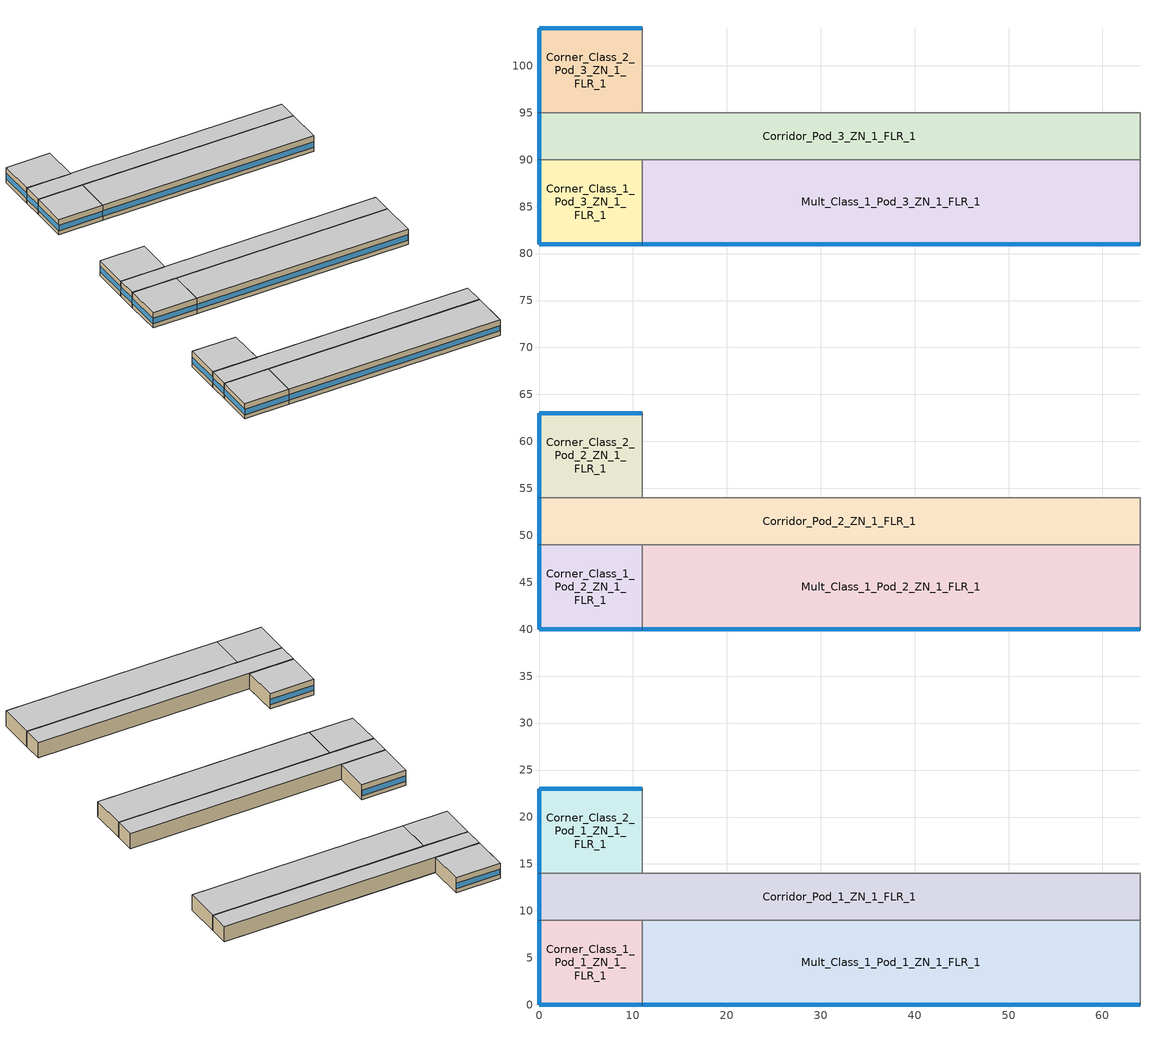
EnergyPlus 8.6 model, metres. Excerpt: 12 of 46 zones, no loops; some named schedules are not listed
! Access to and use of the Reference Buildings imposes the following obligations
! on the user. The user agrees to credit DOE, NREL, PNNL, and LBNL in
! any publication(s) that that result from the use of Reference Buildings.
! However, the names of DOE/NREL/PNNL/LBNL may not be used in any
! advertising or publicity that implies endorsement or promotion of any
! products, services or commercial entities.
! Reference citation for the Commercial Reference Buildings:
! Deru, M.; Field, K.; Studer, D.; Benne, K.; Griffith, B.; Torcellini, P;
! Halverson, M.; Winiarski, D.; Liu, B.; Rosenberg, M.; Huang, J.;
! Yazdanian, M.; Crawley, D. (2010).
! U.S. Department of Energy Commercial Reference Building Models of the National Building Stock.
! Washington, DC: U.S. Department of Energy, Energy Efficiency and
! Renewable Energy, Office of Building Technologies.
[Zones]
Corner_Class_1_Pod_1_ZN_1_FLR_1
 floor ground (ext-slab): 0,9 11,9 11,0 0,0 z0
 wall outside (Steel Frame Non-res Ext Wall): 0,9 0,0 11,0 z0:4
 wall to Mult_Class_1_Pod_1_ZN_1_FLR_1 (int-walls): 11,0 11,9 z0:4
 wall to Corridor_Pod_1_ZN_1_FLR_1 (int-walls): 11,9 0,9 z0:4
 window (Window Non-res Fixed): 0.05,0 10.95,0 z1.1:2.51; 0,8.95 0,0.05 z1.1:2.52
 ceiling to Corner_Class_1_Pod_1_ZN_1_FLR_2 (INT-FLOOR-UNDERSIDE): 0,0 11,0 11,9 0,9 z4
Corner_Class_1_Pod_2_ZN_1_FLR_1
 floor ground (ext-slab): 0,49 11,49 11,40 0,40 z0
 wall outside (Steel Frame Non-res Ext Wall): 0,49 0,40 11,40 z0:4
 wall to Mult_Class_1_Pod_2_ZN_1_FLR_1 (int-walls): 11,40 11,49 z0:4
 wall to Corridor_Pod_2_ZN_1_FLR_1 (int-walls): 11,49 0,49 z0:4
 window (Window Non-res Fixed): 0.05,40 10.95,40 z1.1:2.51; 0,48.95 0,40.05 z1.1:2.52
 ceiling to Corner_Class_1_Pod_2_ZN_1_FLR_2 (INT-FLOOR-UNDERSIDE): 0,40 11,40 11,49 0,49 z4
Corner_Class_1_Pod_3_ZN_1_FLR_1
 floor ground (ext-slab): 0,90 11,90 11,81 0,81 z0
 wall outside (Steel Frame Non-res Ext Wall): 0,90 0,81 11,81 z0:4
 wall to Mult_Class_1_Pod_3_ZN_1_FLR_1 (int-walls): 11,81 11,90 z0:4
 wall to Corridor_Pod_3_ZN_1_FLR_1 (int-walls): 11,90 0,90 z0:4
 window (Window Non-res Fixed): 0.05,81 10.95,81 z1.1:2.51; 0,89.95 0,81.05 z1.1:2.52
 ceiling to Corner_Class_1_Pod_3_ZN_1_FLR_2 (INT-FLOOR-UNDERSIDE): 0,81 11,81 11,90 0,90 z4
Corner_Class_2_Pod_1_ZN_1_FLR_1
 floor ground (ext-slab): 0,23 11,23 11,14 0,14 z0
 wall outside (Steel Frame Non-res Ext Wall): 11,23 0,23 0,14 z0:4
 wall to Corridor_Pod_1_ZN_1_FLR_1 (int-walls): 0,14 11,14 z0:4
 wall to Mult_Class_2_Pod_1_ZN_1_FLR_1 (int-walls): 11,14 11,23 z0:4
 window (Window Non-res Fixed): 10.95,23 0.05,23 z1.1:2.51; 0,22.95 0,14.05 z1.1:2.52
 ceiling to Corner_Class_2_Pod_1_ZN_1_FLR_2 (INT-FLOOR-UNDERSIDE): 0,14 11,14 11,23 0,23 z4
Corner_Class_2_Pod_2_ZN_1_FLR_1
 floor ground (ext-slab): 0,63 11,63 11,54 0,54 z0
 wall outside (Steel Frame Non-res Ext Wall): 11,63 0,63 0,54 z0:4
 wall to Corridor_Pod_2_ZN_1_FLR_1 (int-walls): 0,54 11,54 z0:4
 wall to Mult_Class_2_Pod_2_ZN_1_FLR_1 (int-walls): 11,54 11,63 z0:4
 window (Window Non-res Fixed): 10.95,63 0.05,63 z1.1:2.51; 0,62.95 0,54.05 z1.1:2.52
 ceiling to Corner_Class_2_Pod_2_ZN_1_FLR_2 (INT-FLOOR-UNDERSIDE): 0,54 11,54 11,63 0,63 z4
Corner_Class_2_Pod_3_ZN_1_FLR_1
 floor ground (ext-slab): 0,104 11,104 11,95 0,95 z0
 wall outside (Steel Frame Non-res Ext Wall): 11,104 0,104 0,95 z0:4
 wall to Corridor_Pod_3_ZN_1_FLR_1 (int-walls): 0,95 11,95 z0:4
 wall to Mult_Class_2_Pod_3_ZN_1_FLR_1 (int-walls): 11,95 11,104 z0:4
 window (Window Non-res Fixed): 10.95,104 0.05,104 z1.1:2.51; 0,103.95 0,95.05 z1.1:2.52
 ceiling to Corner_Class_2_Pod_3_ZN_1_FLR_2 (INT-FLOOR-UNDERSIDE): 0,95 11,95 11,104 0,104 z4
Corridor_Pod_1_ZN_1_FLR_1
 floor ground (ext-slab): 0,14 64,14 64,9 0,9 z0
 wall outside (Steel Frame Non-res Ext Wall): 0,14 0,9 z0:4
 wall to Mult_Class_1_Pod_1_ZN_1_FLR_1 (int-walls): 11,9 64,9 z0:4
 wall to Lobby_ZN_1_FLR_1 (int-walls): 64,9 64,14 z0:4
 wall to Mult_Class_2_Pod_1_ZN_1_FLR_1 (int-walls): 64,14 11,14 z0:4
 window (Window Non-res Fixed): 0,13.95 0,9.05 z1.1:2.53
 ceiling to Corridor_Pod_1_ZN_1_FLR_2 (INT-FLOOR-UNDERSIDE): 0,9 64,9 64,14 0,14 z4
Corridor_Pod_2_ZN_1_FLR_1
 floor ground (ext-slab): 0,54 64,54 64,49 0,49 z0
 wall outside (Steel Frame Non-res Ext Wall): 0,54 0,49 z0:4
 wall to Mult_Class_1_Pod_2_ZN_1_FLR_1 (int-walls): 11,49 64,49 z0:4
 wall to Main_Corridor_ZN_1_FLR_1 (int-walls): 64,49 64,54 z0:4
 wall to Mult_Class_2_Pod_2_ZN_1_FLR_1 (int-walls): 64,54 11,54 z0:4
 window (Window Non-res Fixed): 0,53.95 0,49.05 z1.1:2.53
 ceiling to Corridor_Pod_2_ZN_1_FLR_2 (INT-FLOOR-UNDERSIDE): 0,49 64,49 64,54 0,54 z4
Corridor_Pod_3_ZN_1_FLR_1
 floor ground (ext-slab): 0,95 64,95 64,90 0,90 z0
 wall outside (Steel Frame Non-res Ext Wall): 0,95 0,90 z0:4
 wall to Mult_Class_1_Pod_3_ZN_1_FLR_1 (int-walls): 11,90 64,90 z0:4
 wall to Bathrooms_ZN_1_FLR_1 (int-walls): 64,90 64,95 z0:4
 wall to Mult_Class_2_Pod_3_ZN_1_FLR_1 (int-walls): 64,95 11,95 z0:4
 window (Window Non-res Fixed): 0,94.95 0,90.05 z1.1:2.53
 ceiling to Corridor_Pod_3_ZN_1_FLR_2 (INT-FLOOR-UNDERSIDE): 0,90 64,90 64,95 0,95 z4
Mult_Class_1_Pod_1_ZN_1_FLR_1
 floor ground (ext-slab): 11,9 64,9 64,0 11,0 z0
 wall outside (Steel Frame Non-res Ext Wall): 11,0 64,0 z0:4
 wall to Lobby_ZN_1_FLR_1 (int-walls): 64,0 64,9 z0:4
 window (Window Non-res Fixed): 11.05,0 63.95,0 z1.1:2.5
 ceiling to Mult_Class_1_Pod_1_ZN_1_FLR_2 (INT-FLOOR-UNDERSIDE): 11,0 64,0 64,9 11,9 z4
Mult_Class_1_Pod_2_ZN_1_FLR_1
 floor ground (ext-slab): 11,49 64,49 64,40 11,40 z0
 wall outside (Steel Frame Non-res Ext Wall): 11,40 64,40 z0:4
 wall to Main_Corridor_ZN_1_FLR_1 (int-walls): 64,40 64,49 z0:4
 window (Window Non-res Fixed): 11.05,40 63.95,40 z1.1:2.5
 ceiling to Mult_Class_1_Pod_2_ZN_1_FLR_2 (INT-FLOOR-UNDERSIDE): 11,40 64,40 64,49 11,49 z4
Mult_Class_1_Pod_3_ZN_1_FLR_1
 floor ground (ext-slab): 11,90 64,90 64,81 11,81 z0
 wall outside (Steel Frame Non-res Ext Wall): 11,81 64,81 z0:4
 wall to Main_Corridor_ZN_1_FLR_1 (int-walls): 64,81 64,90 z0:4
 window (Window Non-res Fixed): 11.05,81 63.95,81 z1.1:2.5
 ceiling to Mult_Class_1_Pod_3_ZN_1_FLR_2 (INT-FLOOR-UNDERSIDE): 11,81 64,81 64,90 11,90 z4
[Building]
Ref Bldg Secondary School New2004_v1.3_5.0: North Axis {deg}=0; Terrain=City; Loads Convergence Tolerance Value=0.04; Temperature Convergence Tolerance Value {deltaC}=0.2; Solar Distribution=FullInteriorAndExterior; Maximum Number of Warmup Days=25; Minimum Number of Warmup Days=6
[Site:Location]
USA CA-SAN FRANCISCO: Latitude {deg}=37.62; Longitude {deg}=-122.37; Time Zone {hr}=-8; Elevation {m}=5
[SizingPeriod:DesignDay] Day of Month=21; Humidity Condition Type=Wetbulb; Barometric Pressure {Pa}=101265; Rain Indicator=No; Snow Indicator=No; Daylight Saving Time Indicator=No; Solar Model Indicator=ASHRAEClearSky
Name | Month | Day Type | Maximum Dry-Bulb Temperature {C} | Daily Dry-Bulb Temperature Range {deltaC} | Wetbulb or DewPoint at Maximum Dry-Bulb {C} | Wind Speed {m/s} | Wind Direction {deg} | Sky Clearness
SAN_FRANCISCO Ann Htg 99.6% Condns DB | 1 | WinterDesignDay | 3.2 | 0 | 3.2 | 2.4 | 140 | 0
SAN_FRANCISCO Ann Clg .4% Condns WB=>MDB | 9 | SummerDesignDay | 25.7 | 9 | 18.4 | 5.8 | 310 | 1
[Site:WaterMainsTemperature]
Calculation Method=CORRELATION; Annual Average Outdoor Air Temperature {C}=13.08; Maximum Difference In Monthly Average Outdoor Air Temperatures {deltaC}=8
[Site:GroundTemperature:BuildingSurface]
19.905, 19.922, 19.91, 19.932, 19.949, 20.038, 20.327, 20.062, 20.443, 20.088, 19.986, 19.948
[Construction]
Steel Frame Non-res Ext Wall: Wood Siding, Steel Frame NonRes Wall Insulation, 1/2IN Gypsum
ext-slab: HW CONCRETE, CP02 CARPET PAD
int-walls: 1/2IN Gypsum, 1/2IN Gypsum
INT-FLOOR-UNDERSIDE: CP02 CARPET PAD, MAT-CC05 4 HW CONCRETE
Window Non-res Fixed: NonRes Fixed Assembly Window
InteriorFurnishings: Std Wood 6inch
[Material] Thermal Absorptance=0.9
Name | Roughness | Thickness {m} | Conductivity {W/m-K} | Density {kg/m3} | Specific Heat {J/kg-K} | Solar Absorptance | Visible Absorptance
Steel Frame NonRes Wall Insulation | MediumRough | 0.0539159 | 0.049 | 265 | 836.8 | 0.7 | 0.7
Std Wood 6inch | MediumSmooth | 0.15 | 0.12 | 540 | 1210 | 0.7 | 0.7
Wood Siding | MediumSmooth | 0.01 | 0.11 | 544.62 | 1210 | 0.78 | 0.78
1/2IN Gypsum | Smooth | 0.0127 | 0.16 | 784.9 | 830 | 0.92 | 0.92
HW CONCRETE; MAT-CC05 4 HW CONCRETE | Rough | 0.1016 | 1.311 | 2240 | 836.8 | 0.7 | 0.7
[WindowMaterial:SimpleGlazingSystem]
NonRes Fixed Assembly Window: U-Factor {W/m2-K}=6.92716; Solar Heat Gain Coefficient=0.39
[Material:NoMass]
CP02 CARPET PAD: Roughness=VeryRough; Thermal Resistance {m2-K/W}=0.2165; Thermal Absorptance=0.9; Solar Absorptance=0.7; Visible Absorptance=0.8
[Zone] Type=1; Multiplier=1; Floor Area {m2}=autocalculate; Part of Total Floor Area=Yes
Corner_Class_1_Pod_1_ZN_1_FLR_1; Corner_Class_1_Pod_2_ZN_1_FLR_1; Corner_Class_1_Pod_3_ZN_1_FLR_1; Corner_Class_2_Pod_1_ZN_1_FLR_1; Corner_Class_2_Pod_2_ZN_1_FLR_1; Corner_Class_2_Pod_3_ZN_1_FLR_1; Corridor_Pod_1_ZN_1_FLR_1; Corridor_Pod_2_ZN_1_FLR_1; Corridor_Pod_3_ZN_1_FLR_1; Mult_Class_1_Pod_1_ZN_1_FLR_1; Mult_Class_1_Pod_2_ZN_1_FLR_1; Mult_Class_1_Pod_3_ZN_1_FLR_1
[People] Number of People Schedule=BLDG_OCC_SCH; Number of People Calculation Method=Area/Person; Fraction Radiant=0.3; Sensible Heat Fraction=AUTOCALCULATE; Activity Level Schedule=ACTIVITY_SCH; Enable ASHRAE 55 Comfort Warnings=No; Mean Radiant Temperature Calculation Type=ZoneAveraged; Work Efficiency Schedule=WORK_EFF_SCH; Clothing Insulation Calculation Method=ClothingInsulationSchedule; Clothing Insulation Schedule=CLOTHING_SCH; Air Velocity Schedule=AIR_VELO_SCH; Thermal Comfort Model 1 Type=FANGER
Name | Zone or ZoneList | Zone Floor Area per Person {m2/person}
Corner_Class_1_Pod_1_ZN_1_FLR_1 People | Corner_Class_1_Pod_1_ZN_1_FLR_1 | 4
Corner_Class_1_Pod_2_ZN_1_FLR_1 People | Corner_Class_1_Pod_2_ZN_1_FLR_1 | 4
Corner_Class_1_Pod_3_ZN_1_FLR_1 People | Corner_Class_1_Pod_3_ZN_1_FLR_1 | 4
Corner_Class_2_Pod_1_ZN_1_FLR_1 People | Corner_Class_2_Pod_1_ZN_1_FLR_1 | 4
Corner_Class_2_Pod_2_ZN_1_FLR_1 People | Corner_Class_2_Pod_2_ZN_1_FLR_1 | 4
Corner_Class_2_Pod_3_ZN_1_FLR_1 People | Corner_Class_2_Pod_3_ZN_1_FLR_1 | 4
Corridor_Pod_1_ZN_1_FLR_1 People | Corridor_Pod_1_ZN_1_FLR_1 | 10
Corridor_Pod_2_ZN_1_FLR_1 People | Corridor_Pod_2_ZN_1_FLR_1 | 10
Corridor_Pod_3_ZN_1_FLR_1 People | Corridor_Pod_3_ZN_1_FLR_1 | 10
Mult_Class_1_Pod_1_ZN_1_FLR_1 People | Mult_Class_1_Pod_1_ZN_1_FLR_1 | 4
Mult_Class_1_Pod_2_ZN_1_FLR_1 People | Mult_Class_1_Pod_2_ZN_1_FLR_1 | 4
Mult_Class_1_Pod_3_ZN_1_FLR_1 People | Mult_Class_1_Pod_3_ZN_1_FLR_1 | 4
[Lights] Schedule=BLDG_LIGHT_SCH; Design Level Calculation Method=Watts/Area; Return Air Fraction=0; Fraction Radiant=0.37; Fraction Visible=0.2; Fraction Replaceable=1; Return Air Fraction Calculated from Plenum Temperature=No
Name | Zone or ZoneList | Watts per Zone Floor Area {W/m2}
Corner_Class_1_Pod_1_ZN_1_FLR_1_Lights | Corner_Class_1_Pod_1_ZN_1_FLR_1 | 15.06
Corner_Class_1_Pod_2_ZN_1_FLR_1_Lights | Corner_Class_1_Pod_2_ZN_1_FLR_1 | 15.06
Corner_Class_1_Pod_3_ZN_1_FLR_1_Lights | Corner_Class_1_Pod_3_ZN_1_FLR_1 | 15.06
Corner_Class_2_Pod_1_ZN_1_FLR_1_Lights | Corner_Class_2_Pod_1_ZN_1_FLR_1 | 15.06
Corner_Class_2_Pod_2_ZN_1_FLR_1_Lights | Corner_Class_2_Pod_2_ZN_1_FLR_1 | 15.06
Corner_Class_2_Pod_3_ZN_1_FLR_1_Lights | Corner_Class_2_Pod_3_ZN_1_FLR_1 | 15.06
Corridor_Pod_1_ZN_1_FLR_1_Lights | Corridor_Pod_1_ZN_1_FLR_1 | 15.06
Corridor_Pod_2_ZN_1_FLR_1_Lights | Corridor_Pod_2_ZN_1_FLR_1 | 5.38
Corridor_Pod_3_ZN_1_FLR_1_Lights | Corridor_Pod_3_ZN_1_FLR_1 | 5.38
Mult_Class_1_Pod_1_ZN_1_FLR_1_Lights | Mult_Class_1_Pod_1_ZN_1_FLR_1 | 15.06
Mult_Class_1_Pod_2_ZN_1_FLR_1_Lights | Mult_Class_1_Pod_2_ZN_1_FLR_1 | 15.06
Mult_Class_1_Pod_3_ZN_1_FLR_1_Lights | Mult_Class_1_Pod_3_ZN_1_FLR_1 | 15.06
[ElectricEquipment] Schedule=BLDG_EQUIP_SCH; Design Level Calculation Method=Watts/Area; Fraction Latent=0; Fraction Radiant=0.5; Fraction Lost=0
Name | Zone or ZoneList | Watts per Zone Floor Area {W/m2}
Corner_Class_1_Pod_1_ZN_1_FLR_1_PlugMisc_Equip | Corner_Class_1_Pod_1_ZN_1_FLR_1 | 10
Corner_Class_1_Pod_2_ZN_1_FLR_1_PlugMisc_Equip | Corner_Class_1_Pod_2_ZN_1_FLR_1 | 10
Corner_Class_1_Pod_3_ZN_1_FLR_1_PlugMisc_Equip | Corner_Class_1_Pod_3_ZN_1_FLR_1 | 10
Corner_Class_2_Pod_1_ZN_1_FLR_1_PlugMisc_Equip | Corner_Class_2_Pod_1_ZN_1_FLR_1 | 10
Corner_Class_2_Pod_2_ZN_1_FLR_1_PlugMisc_Equip | Corner_Class_2_Pod_2_ZN_1_FLR_1 | 10
Corner_Class_2_Pod_3_ZN_1_FLR_1_PlugMisc_Equip | Corner_Class_2_Pod_3_ZN_1_FLR_1 | 10
Corridor_Pod_1_ZN_1_FLR_1_PlugMisc_Equip | Corridor_Pod_1_ZN_1_FLR_1 | 4
Corridor_Pod_2_ZN_1_FLR_1_PlugMisc_Equip | Corridor_Pod_2_ZN_1_FLR_1 | 4
Corridor_Pod_3_ZN_1_FLR_1_PlugMisc_Equip | Corridor_Pod_3_ZN_1_FLR_1 | 4
Mult_Class_1_Pod_1_ZN_1_FLR_1_PlugMisc_Equip | Mult_Class_1_Pod_1_ZN_1_FLR_1 | 10
Mult_Class_1_Pod_2_ZN_1_FLR_1_PlugMisc_Equip | Mult_Class_1_Pod_2_ZN_1_FLR_1 | 10
Mult_Class_1_Pod_3_ZN_1_FLR_1_PlugMisc_Equip | Mult_Class_1_Pod_3_ZN_1_FLR_1 | 10
[Exterior:Lights]
Exterior Facade Lighting: Schedule=ALWAYS_ON; Design Level {W}=17927; Control Option=AstronomicalClock
[ZoneInfiltration:DesignFlowRate] Schedule=INFIL_SCH; Design Flow Rate Calculation Method=Flow/ExteriorWallArea; Flow per Exterior Surface Area {m3/s-m2}=0.000302; Constant Term Coefficient=1; Temperature Term Coefficient=0; Velocity Term Coefficient=0; Velocity Squared Term Coefficient=0
Name | Zone or ZoneList
Corner_Class_1_Pod_1_ZN_1_FLR_1_Infiltration | Corner_Class_1_Pod_1_ZN_1_FLR_1
Corner_Class_1_Pod_2_ZN_1_FLR_1_Infiltration | Corner_Class_1_Pod_2_ZN_1_FLR_1
Corner_Class_1_Pod_3_ZN_1_FLR_1_Infiltration | Corner_Class_1_Pod_3_ZN_1_FLR_1
Corner_Class_2_Pod_1_ZN_1_FLR_1_Infiltration | Corner_Class_2_Pod_1_ZN_1_FLR_1
Corner_Class_2_Pod_2_ZN_1_FLR_1_Infiltration | Corner_Class_2_Pod_2_ZN_1_FLR_1
Corner_Class_2_Pod_3_ZN_1_FLR_1_Infiltration | Corner_Class_2_Pod_3_ZN_1_FLR_1
Corridor_Pod_1_ZN_1_FLR_1_Infiltration | Corridor_Pod_1_ZN_1_FLR_1
Corridor_Pod_2_ZN_1_FLR_1_Infiltration | Corridor_Pod_2_ZN_1_FLR_1
Corridor_Pod_3_ZN_1_FLR_1_Infiltration | Corridor_Pod_3_ZN_1_FLR_1
Mult_Class_1_Pod_1_ZN_1_FLR_1_Infiltration | Mult_Class_1_Pod_1_ZN_1_FLR_1
Mult_Class_1_Pod_2_ZN_1_FLR_1_Infiltration | Mult_Class_1_Pod_2_ZN_1_FLR_1
Mult_Class_1_Pod_3_ZN_1_FLR_1_Infiltration | Mult_Class_1_Pod_3_ZN_1_FLR_1
[InternalMass] Construction=InteriorFurnishings
Name | Zone | Surface Area {m2}
Corner_Class_1_Pod_1_ZN_1_FLR_1 Internal Mass | Corner_Class_1_Pod_1_ZN_1_FLR_1 | 198
Corner_Class_1_Pod_2_ZN_1_FLR_1 Internal Mass | Corner_Class_1_Pod_2_ZN_1_FLR_1 | 198
Corner_Class_1_Pod_3_ZN_1_FLR_1 Internal Mass | Corner_Class_1_Pod_3_ZN_1_FLR_1 | 198
Corner_Class_2_Pod_1_ZN_1_FLR_1 Internal Mass | Corner_Class_2_Pod_1_ZN_1_FLR_1 | 198
Corner_Class_2_Pod_2_ZN_1_FLR_1 Internal Mass | Corner_Class_2_Pod_2_ZN_1_FLR_1 | 198
Corner_Class_2_Pod_3_ZN_1_FLR_1 Internal Mass | Corner_Class_2_Pod_3_ZN_1_FLR_1 | 198
Corridor_Pod_1_ZN_1_FLR_1 Internal Mass | Corridor_Pod_1_ZN_1_FLR_1 | 640
Corridor_Pod_2_ZN_1_FLR_1 Internal Mass | Corridor_Pod_2_ZN_1_FLR_1 | 640
Corridor_Pod_3_ZN_1_FLR_1 Internal Mass | Corridor_Pod_3_ZN_1_FLR_1 | 640
Mult_Class_1_Pod_1_ZN_1_FLR_1 Internal Mass | Mult_Class_1_Pod_1_ZN_1_FLR_1 | 954
Mult_Class_1_Pod_2_ZN_1_FLR_1 Internal Mass | Mult_Class_1_Pod_2_ZN_1_FLR_1 | 954
Mult_Class_1_Pod_3_ZN_1_FLR_1 Internal Mass | Mult_Class_1_Pod_3_ZN_1_FLR_1 | 954
[AvailabilityManager:NightCycle] Applicability Schedule=ALWAYS_ON; Fan Schedule=HVACOperationSchd; Control Type=CycleOnAny; Thermostat Tolerance {deltaC}=1; Cycling Run Time {s}=1800
PSZ-AC_1:5 Availability Manager; PSZ-AC_2:6 Availability Manager; PSZ-AC_3:7 Availability Manager; PSZ-AC_4:8 Availability Manager; PSZ-AC_5:9 Availability Manager; VAV_OTHER Availability Manager; VAV_POD_1 Availability Manager; VAV_POD_2 Availability Manager; VAV_POD_3 Availability Manager
[UtilityCost:Tariff]
Name | Output Meter | Conversion Factor Choice | Time of Use Period Schedule | Season Schedule | Demand Window Length | Monthly Charge or Variable | Group
PGE_E-19_MediumGeneralTOUDemandService | Electricity:Facility | kWh | PGETOUSched | PGESeasonsSchedule | HalfHour | 174.88 | Comm Elect
PGE_A-10MediumGeneralDemandService | Electricity:Facility | kWh |  | PGESeasonsSchedule | HalfHour | 67.64 | Comm Elect
PGE_A-1SmallGeneralService | Electricity:Facility | kWh |  | PGESeasonsSchedule | HalfHour | 7.31 | Comm Elect
CA_EIAMonthlyRateGas | Gas:Facility | MCF |  |  |  | 0 | Comm Gas
[UtilityCost:Charge:Simple]
Name | Tariff | Source Variable | Season | Category Variable | Cost per Unit Value or Variable
SummerOnPeakDemandCharge | PGE_E-19_MediumGeneralTOUDemandService | PeakDemand | Summer | DemandCharges | 13.51
SummerMidPeakDemandCharge | PGE_E-19_MediumGeneralTOUDemandService | MidPeakDemand | Summer | DemandCharges | 3.75
SummerDemandCharge | PGE_E-19_MediumGeneralTOUDemandService | totalDemand | Summer | DemandCharges | 3.18
WinterMidPeakDemandCharge | PGE_E-19_MediumGeneralTOUDemandService | MidPeakDemand | Winter | DemandCharges | 3.69
WinterDemandCharge | PGE_E-19_MediumGeneralTOUDemandService | totalDemand | Winter | DemandCharges | 3.18
SummerPeakEnergyCharge | PGE_E-19_MediumGeneralTOUDemandService | PeakEnergy | Summer | EnergyCharges | 0.15746
SummerMidPeakEnergyCharge | PGE_E-19_MediumGeneralTOUDemandService | MidPeakEnergy | Summer | EnergyCharges | 0.09613
SummerOffPeakEnergyCharge | PGE_E-19_MediumGeneralTOUDemandService | OffPeakEnergy | Summer | EnergyCharges | 0.08203
WinterMidPeakEnergyCharge | PGE_E-19_MediumGeneralTOUDemandService | MidPeakEnergy | Winter | EnergyCharges | 0.10181
WinterOffPeakEnergyCharge | PGE_E-19_MediumGeneralTOUDemandService | OffPeakEnergy | Winter | EnergyCharges | 0.08203
TaxofEightPercent | PGE_E-19_MediumGeneralTOUDemandService | subtotal | Annual | Taxes | 0.08
SummerEnergyCharge | PGE_A-10MediumGeneralDemandService | totalEnergy | Summer | EnergyCharges | 0.1416
WinterEnergyCharge | PGE_A-10MediumGeneralDemandService | totalEnergy | Winter | EnergyCharges | 0.103
SummerDemandCharge | PGE_A-10MediumGeneralDemandService | totalDemand | Summer | DemandCharges | 6.56
WinterDemandCharge | PGE_A-10MediumGeneralDemandService | totalDemand | Winter | DemandCharges | 1.58
TaxofEightPercent | PGE_A-10MediumGeneralDemandService | subtotal | Annual | Taxes | 0.08
SummerEnergyCharge | PGE_A-1SmallGeneralService | totalEnergy | Summer | EnergyCharges | 0.1794
WinterEnergyCharge | PGE_A-1SmallGeneralService | totalEnergy | Winter | EnergyCharges | 0.1179
TaxofEightPercent | PGE_A-1SmallGeneralService | subtotal | Annual | Taxes | 0.08
MonthlyRateGasCharge | CA_EIAMonthlyRateGas | totalEnergy | Annual | EnergyCharges | CA_MonthlyGasRates
TaxofEightPercent | CA_EIAMonthlyRateGas | SubTotal | Annual | Taxes | 0.08
[UtilityCost:Qualify] Season=Annual; Threshold Test=Count
Name | Tariff | Variable | Qualify Type | Threshold Value or Variable | Number of Months
MinDemand500kw | PGE_E-19_MediumGeneralTOUDemandService | TotalDemand | Minimum | 500 | 12
MaxDemand500kw | PGE_A-10MediumGeneralDemandService | TotalDemand | Maximum | 500 | 1
MaxDemand500kw | PGE_A-1SmallGeneralService | TotalDemand | Maximum | 500 | 1
MaxEnergy4200kwh | PGE_A-1SmallGeneralService | TotalEnergy | Maximum | 4200 | 1
[UtilityCost:Variable]
CA_MonthlyGasRates: Tariff=CA_EIAMonthlyRateGas; Variable Type=Currency; January Value=9.37; February Value=8.88; March Value=8.2; April Value=7.29; May Value=7.82; June Value=8.26; July Value=8.23; August Value=8.21; September Value=7.9; October Value=8.09; November Value=7.64; December Value=8.43
